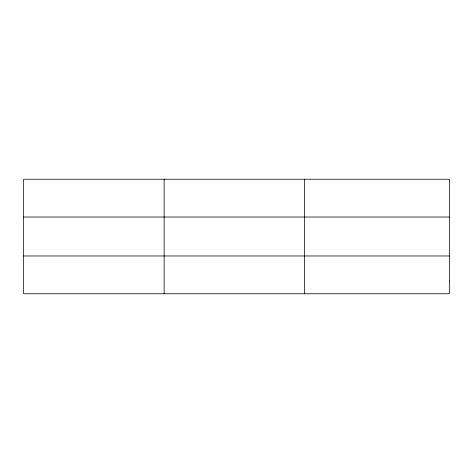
<?xml version="1.0" encoding="UTF-8"?>
<svg xmlns="http://www.w3.org/2000/svg" width="473" height="473" viewBox="0 0 473 473"><rect width="100%" height="100%" fill="white"/><g stroke="black" fill="none" stroke-linecap="round" stroke-linejoin="round"><path stroke-width="0.71" d="M164.131 179.232L164.131 293.768M304.612 179.232L304.612 293.768M23.65 217.03L449.35 217.03M23.65 255.97L449.35 255.97M449.35 281.169L449.35 293.768L23.65 293.768L23.65 179.232L449.35 179.232L449.35 281.169"/></g></svg>
